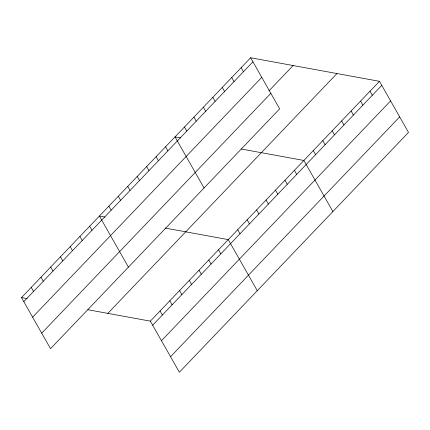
<?xml version="1.0" encoding="UTF-8"?>
<svg xmlns="http://www.w3.org/2000/svg" width="430" height="430" viewBox="0 0 430 430"><rect width="100%" height="100%" fill="white"/><g stroke="black" fill="none" stroke-linecap="round" stroke-linejoin="round"><path stroke-width="0.64" d="M250.631 57.76L279.656 108.855L50.525 348.682L21.5 297.587L250.631 57.76L379.475 81.318L408.5 132.413L179.369 372.24L150.344 321.145L87.801 309.708M23.806 301.645L252.937 61.818M32.626 317.168L261.752 77.341M268.841 90.972L293.147 65.532M41.71 333.164L270.841 93.331M107.822 313.373L336.953 73.541M150.344 321.145L379.475 81.318M152.65 325.204L381.781 85.376M161.465 340.727L390.596 100.899M170.554 356.717L399.68 116.89M180.643 137.928L175.015 136.901L204.046 187.996M241.316 149.022L303.86 160.46L332.885 211.555M105.033 217.075L99.405 216.043L128.43 267.143M165.077 228.05L228.249 239.601L257.274 290.702M21.5 297.587L27.128 298.613M370.02 91.208L372.326 95.267M360.571 101.104L362.877 105.162M351.116 110.994L353.422 115.052M341.667 120.889L343.973 124.947M332.213 130.779L334.519 134.837M322.763 140.674L325.069 144.733M313.314 150.565L315.62 154.628M241.176 67.65L243.482 71.708M294.41 170.35L296.716 174.413M231.727 77.545L234.033 81.603M284.956 180.245L287.262 184.303M222.272 87.435L224.578 91.493M275.506 190.141L277.812 194.199M212.823 97.331L215.129 101.389M266.052 200.031L268.358 204.089M203.374 107.22L205.68 111.284M256.602 209.926L258.908 213.984M193.919 117.116L196.225 121.174M247.148 219.816L249.454 223.874M184.47 127.006L186.776 131.069M237.699 229.711L240.004 233.769M165.566 146.797L167.872 150.855M218.51 249.798L220.816 253.856M156.111 156.687L158.417 160.745M208.77 259.989L211.076 264.047M146.662 166.582L148.968 170.64M199.031 270.18L201.337 274.243M137.213 176.472L139.519 180.53M189.297 280.376L191.603 284.434M127.758 186.367L130.064 190.425M179.557 290.567L181.863 294.625M118.309 196.257L120.615 200.321M169.818 300.758L172.124 304.822M108.855 206.153L111.16 210.211M160.084 310.954L162.389 315.013M89.666 226.239L91.972 230.297M79.926 236.43L82.232 240.488M70.192 246.621L72.498 250.685M60.453 256.817L62.758 260.876M50.713 267.008L53.019 271.067M40.974 277.2L43.279 281.263M31.239 287.396L33.545 291.454"/></g></svg>
